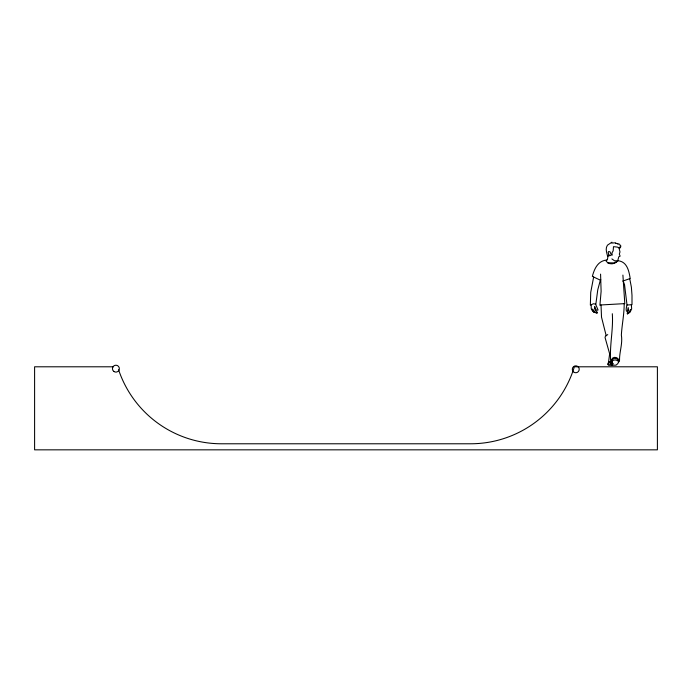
<?xml version="1.0" encoding="UTF-8"?>
<svg xmlns="http://www.w3.org/2000/svg" width="692" height="692" viewBox="0 0 692 692"><rect width="100%" height="100%" fill="white"/><g stroke="black" fill="none" stroke-linecap="round" stroke-linejoin="round"><path stroke-width="1.04" d="M622.904 275.079L624.798 303.624L601.028 304.956L601.512 317.144L606.183 335.681M624.193 303.572C624.227 314.168 621.97 324.591 621.355 335.066C622.817 343.604 619.331 352.09 619.522 360.368L618.882 360.203C618.008 356.882 612.809 356.138 611.572 359.65L611.936 362.53L613.32 363.802L611.477 364.857L611.114 362.98L611.875 359.927L614.141 358.266L617.454 358.932L618.977 361.38L617.714 363.715L616.01 365.16L608.502 365.315L607.844 364.156L608.233 362.807L610.543 361.622M612.308 313.727C613.519 330.387 608.995 347.099 610.924 363.577L612.411 362.928M609.038 255.054L607.965 256.222L607.472 259.301L606.131 261.126C608.822 265.209 615.188 264.335 617.913 260.754M593.649 277.016L590.726 292.379L590.354 305.094L593.476 303.753L595.847 304.169L597.776 289.758L600.448 279.836M630.49 309.506L629.426 311.997L627.436 313.969L627.168 313.173L628.656 310.284L628.172 307.542L627.315 311.547C625.239 311.781 626.545 306.418 627.013 304.999L631.995 304.688L631.995 295.346L631.381 287.145L629.729 278.668L630.187 278.487C628.967 270.944 627.116 261.429 617.731 260.72L614.574 260.815L611.892 258.912M611.797 362.02L612.221 361.051C614.029 359.226 617.351 359.753 618.743 361.829M617.731 260.72L618.795 256.793L620.127 256.127L619.314 254.128L619.98 251.94L619.011 247.918L617.48 247.096L613.493 246.672L613.164 250.833L611.944 252.961L612.135 255.227L611.261 254.829L610.015 251.819L608.675 251.507L608.164 252.182L608.822 254.786L609.635 255.798L610.56 255.383M595.57 304.117L598.061 309.981L596.876 310.284L595.985 309.566L594.731 306.539L594.48 308.251L595.509 310.622L597.464 312.377L597.222 313.13L593.667 312.144L591.271 308.822L591.141 304.445M619.011 247.918L620.62 247.727L620.006 246.793L620.862 246.378L620.551 245.253L619.046 244.613L618.977 243.74L617.584 244.112L617.446 243.532L615.672 243.463L615.759 242.797L611.667 243.056L611.927 242.165L607.464 245.184C605.111 248.549 606.668 252.346 607.507 255.893L607.965 256.222M607.749 334.591L605.431 336.208L605.059 337.514L609.652 353.837L608.545 362.063L609.462 361.769M617.558 261.178L613.934 262.891L607.671 262.796M629.729 278.668L622.93 281.038M601.028 304.956L599.912 305.302L601.114 291.271L600.569 274.118M607.844 364.156L611.287 364.009M606.789 260.045C597.914 260.737 594.298 268.807 592.361 276.411L599.679 279.845L600.812 279.827M627.013 304.999L624.539 284.68L623.155 281.004M627.592 313.813L630.014 312.282L631.658 308.943L631.372 304.714M113.324 366.795L34.6 366.795L34.6 449.835L657.4 449.835L657.4 366.795L574.36 366.795A108.471 108.471 0 0 1 470.56 443.78L221.44 443.78A108.471 108.471 0 0 1 118.591 369.779M611.477 364.857L612.282 365.16M593.52 311.945L591.669 309.376M596.764 312.948L594.783 311.997L592.594 309.047M618.882 360.203L618.977 361.38M573.322 371.742A3.46 3.46 0 0 0 579.109 370.185A3.46 3.46 0 0 0 574.87 365.947A3.46 3.46 0 0 0 573.322 371.742M113.782 371.396A3.46 3.46 0 0 0 119.327 369.121A3.46 3.46 0 0 0 114.587 365.462A3.46 3.46 0 0 0 113.782 371.396"/></g></svg>
